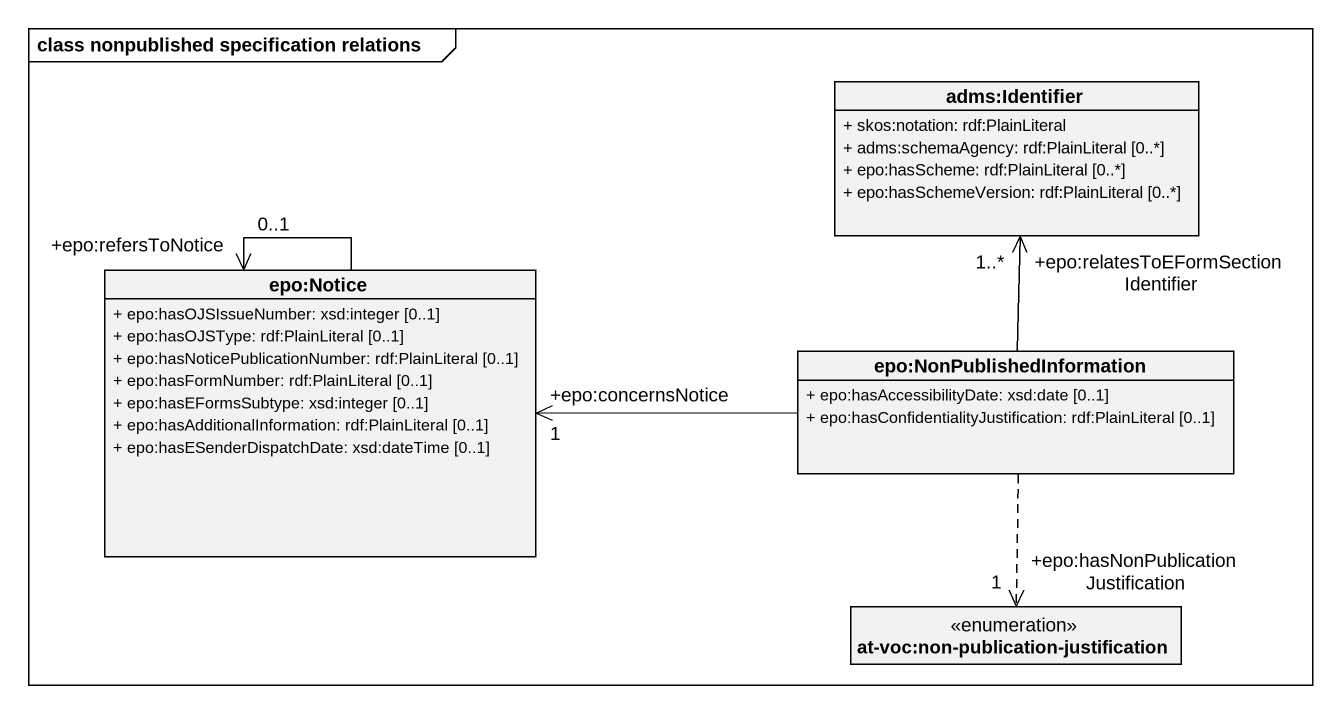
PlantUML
@startuml
mainframe class nonpublished specification relations
hide circle
hide empty members
skinparam classAttributeIconSize 0
class "adms:Identifier" as adms_Identifier {
  + skos:notation: rdf:PlainLiteral
  + adms:schemaAgency: rdf:PlainLiteral [0..*]
  + epo:hasScheme: rdf:PlainLiteral [0..*]
  + epo:hasSchemeVersion: rdf:PlainLiteral [0..*]
}
class "epo:Notice" as epo_Notice {
  + epo:hasOJSIssueNumber: xsd:integer [0..1]
  + epo:hasOJSType: rdf:PlainLiteral [0..1]
  + epo:hasNoticePublicationNumber: rdf:PlainLiteral [0..1]
  + epo:hasFormNumber: rdf:PlainLiteral [0..1]
  + epo:hasEFormsSubtype: xsd:integer [0..1]
  + epo:hasAdditionalInformation: rdf:PlainLiteral [0..1]
  + epo:hasESenderDispatchDate: xsd:dateTime [0..1]
}
class "epo:NonPublishedInformation" as epo_NonPublishedInformation {
  + epo:hasAccessibilityDate: xsd:date [0..1]
  + epo:hasConfidentialityJustification: rdf:PlainLiteral [0..1]
}
enum "at-voc:non-publication-justification" as at_voc_non_publication
epo_Notice --> "+epo:refersToNotice\n0..1" epo_Notice
epo_NonPublishedInformation -up-> "+epo:relatesToEFormSectionIdentifier\n1..*" adms_Identifier
epo_NonPublishedInformation -left-> "+epo:concernsNotice\n1" epo_Notice
epo_NonPublishedInformation ..> "+epo:hasNonPublicationJustification\n1" at_voc_non_publication
@enduml
